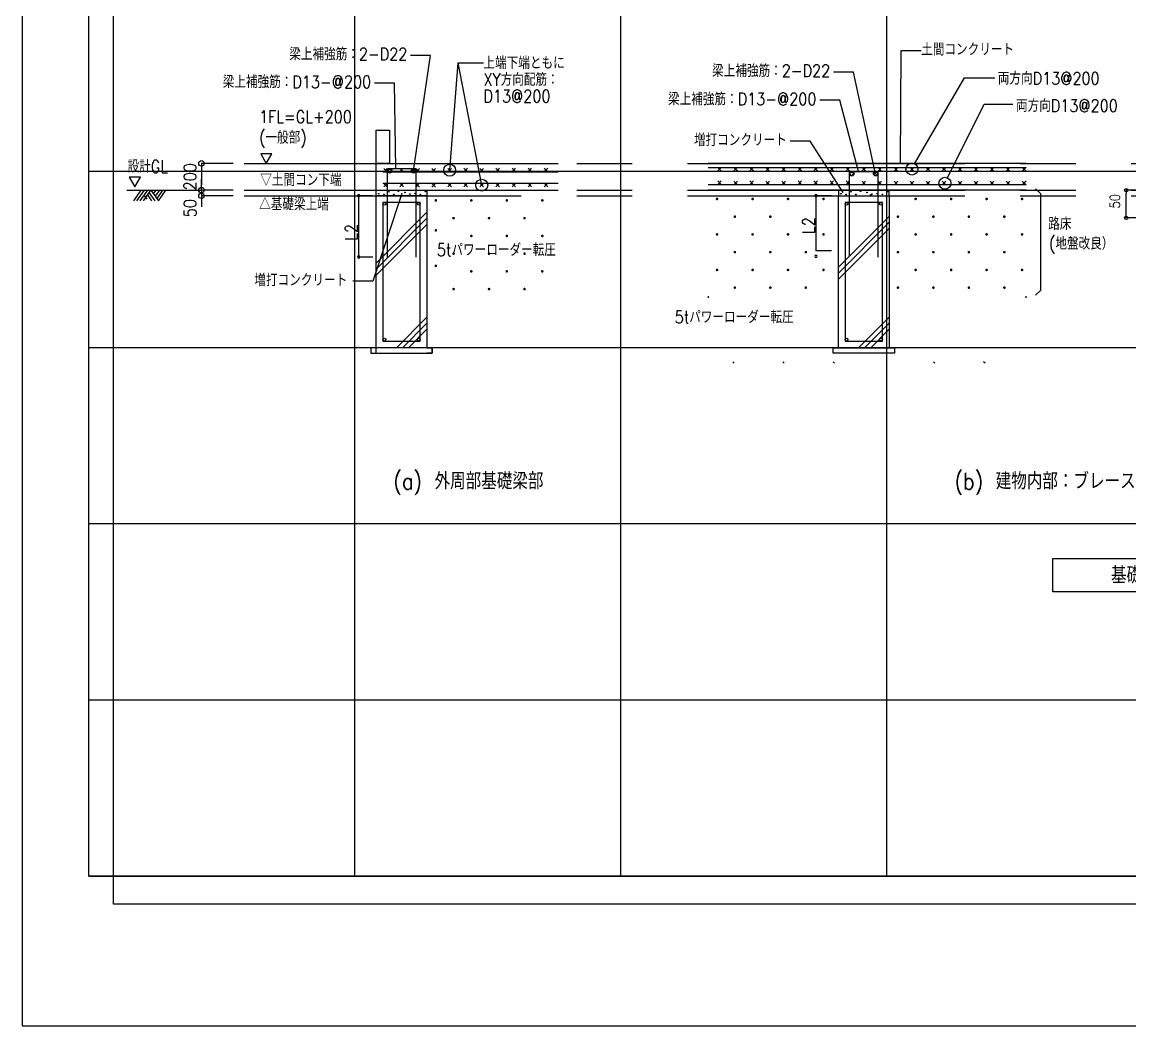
# Model space of a CAD drawing. Extents: x -180000 to 810000, y -1678500 to 210463.
# Drawn here: x 300000 to 383259, y -488500 to -413057 of the extents above; entities that cross this region are included whole.
import ezdxf
from ezdxf import colors
from ezdxf.entities.mleader import LeaderData, LeaderLine
from ezdxf.math import Vec2, Vec3

# ---------------------------------------------------------------- set-up
doc = ezdxf.new("R2010")
doc.units = 0
doc.header["$MEASUREMENT"] = 0
doc.linetypes.add('CENTER', pattern=[2, 1.25, -0.25, 0.25, -0.25])
doc.layers.get('0').update_dxf_attribs({"color": 3, "linetype": 'CONTINUOUS'})
doc.layers.get('Defpoints').update_dxf_attribs({"color": 251, "linetype": 'CONTINUOUS'})
doc.layers.add('2024年4月22日適判事前申請以降修正', color=2, linetype='CONTINUOUS')
doc.layers.add('99_レイアウト枠', color=251, linetype='CONTINUOUS', plot=False)
doc.styles.add('DRACAD', font='txt', dxfattribs={"width": 0.85, "bigfont": 'extfont2'})
doc.styles.get("Standard").update_dxf_attribs({"font": 'Osaka.ttc'})
doc.dimstyles.new('A30', dxfattribs={"dimscale": 30, "dimtxt": 3, "dimasz": 1, "dimexe": 0, "dimexo": 0, "dimtad": 1, "dimdsep": 46, "dimtxsty": 'Standard', "dimblk": 'DOT', "dimcen": 2.5, "dimaunit": 1, "dimadec": 4, "dimazin": 2, "dimtfac": 1, "dimtix": 1, "dimtmove": 2, "dimatfit": 3, "dimldrblk": 'DOT', "dimfxl": 1, "dimarcsym": 0})
doc.dimstyles.new('ISO-25', dxfattribs={"dimtxt": 2.5, "dimasz": 2.5, "dimexe": 1.25, "dimexo": 0.625, "dimtad": 1, "dimdec": 4, "dimdsep": 46, "dimtxsty": 'Standard', "dimcen": 2.5, "dimadec": 0, "dimazin": 0, "dimtfac": 1, "dimtdec": 4, "dimtmove": 0, "dimatfit": 3, "dimfxl": 1, "dimtolj": 1, "dimtzin": 0, "dimarcsym": 0})

# ---------------------------------------------------------------- blocks, each defined once
blk = doc.blocks.new('_ORIGIN')
at = {"color": 0, "linetype": 'ByBlock', "lineweight": -2}
blk.add_line((0, 0), (-1, 0), dxfattribs=at)
blk.add_circle((0, 0), 0.5, dxfattribs=at)
blk = doc.blocks.new('*D8018')
at = {"color": 0, "lineweight": -2}
for p, q in [((312459.5, -353172.3), (312459.5, -353122.3)), ((312744.7, -353222.3), (312458.3, -353222.3)), ((312744.7, -353272.3), (312458.3, -353272.3)), ((312459.5, -353222.3), (312459.5, -353272.3)), ((312459.5, -353322.3), (312459.5, -353372.3))]:
    blk.add_line(p, q, dxfattribs=at)
at = {"layer": 'Defpoints', "color": 0}
for p in [(312459.5, -353272.3), (312844.7, -353222.3), (312844.7, -353272.3)]:
    blk.add_point(p, dxfattribs=at)
at = {"color": 0, "linetype": 'ByBlock', "lineweight": -2, "xscale": 50, "yscale": 50, "zscale": 50}
for p, rotation in [((312459.5, -353222.3), 270), ((312459.5, -353272.3), 90)]:
    blk.add_blockref('_ORIGIN', p, dxfattribs=dict(at, rotation=rotation))
at = {"color": 0, "insert": (312357.3, -353384), "char_height": 112, "attachment_point": 5, "rotation": 90, "style": 'DRACAD'}
blk.add_mtext('\\A1;50', dxfattribs=at)
blk = doc.blocks.new('*D8019')
at = {"color": 0, "lineweight": -2}
for p, q in [((312744.7, -352980.3), (312458.3, -352980.3)), ((312459.5, -353030.3), (312459.5, -353172.3)), ((312744.7, -353222.3), (312458.3, -353222.3))]:
    blk.add_line(p, q, dxfattribs=at)
at = {"layer": 'Defpoints', "color": 0}
for p in [(312844.7, -352980.3), (312459.5, -353222.3), (312844.7, -353222.3)]:
    blk.add_point(p, dxfattribs=at)
at = {"color": 0, "linetype": 'ByBlock', "lineweight": -2, "xscale": 50, "yscale": 50, "zscale": 50}
for p, rotation in [((312459.5, -352980.3), 90), ((312459.5, -353222.3), 270)]:
    blk.add_blockref('_ORIGIN', p, dxfattribs=dict(at, rotation=rotation))
at = {"color": 0, "insert": (312357.3, -353101.3), "char_height": 112, "attachment_point": 5, "rotation": 90, "style": 'DRACAD'}
blk.add_mtext('\\A1;\\A1;200', dxfattribs=at)
blk = doc.blocks.new('*D8069')
at = {"color": 0, "lineweight": -2}
for p, q in [((321130.1, -353222.3), (320801.2, -353222.3)), ((320801.2, -353442.3), (320801.2, -353252.3)), ((321130.1, -353472.3), (320801.2, -353472.3))]:
    blk.add_line(p, q, dxfattribs=at)
at = {"layer": 'Defpoints', "color": 0}
for p in [(320801.2, -353222.3), (321220.1, -353222.3), (321220.1, -353472.3)]:
    blk.add_point(p, dxfattribs=at)
at = {"color": 0, "lineweight": -2, "xscale": 30, "yscale": 30, "zscale": 30}
for p, rotation in [((320801.2, -353222.3), 90), ((320801.2, -353472.3), 270)]:
    blk.add_blockref('_ORIGIN', p, dxfattribs=dict(at, rotation=rotation))
at = {"color": 0, "insert": (320698.5, -353321.5), "char_height": 90, "attachment_point": 5, "rotation": 90, "style": 'DRACAD'}
blk.add_mtext('50', dxfattribs=at)
blk = doc.blocks.new('_DOT')
at = {"color": 0, "linetype": 'ByBlock'}
blk.add_line((-0.5, 0), (-1, 0), dxfattribs=at)
at = {"color": 0, "linetype": 'ByBlock', "const_width": 0.5}
blk.add_lwpolyline([(-0.25, 0, 1), (0.25, 0, 1)], format="xyb", close=True, dxfattribs=at)
blk = doc.blocks.new('土間スラブ仕様')
for points in [[(314576.75367, -353325.84114), (314582.13312, -353322.73532), (314585.23895, -353317.35586), (314585.23895, -353311.14421), (314582.13312, -353305.76475), (314576.75367, -353302.65892), (314570.54201, -353302.65892), (314565.16256, -353305.76475), (314562.05673, -353311.14421), (314562.05673, -353317.35586), (314565.16256, -353322.73532), (314570.54201, -353325.84114)], [(314896.75367, -353325.84114), (314902.13312, -353322.73532), (314905.23895, -353317.35586), (314905.23895, -353311.14421), (314902.13312, -353305.76475), (314896.75367, -353302.65892), (314890.54201, -353302.65892), (314885.16256, -353305.76475), (314882.05673, -353311.14421), (314882.05673, -353317.35586), (314885.16256, -353322.73532), (314890.54201, -353325.84114)], [(315216.75367, -353325.84114), (315222.13312, -353322.73532), (315225.23895, -353317.35586), (315225.23895, -353311.14421), (315222.13312, -353305.76475), (315216.75367, -353302.65892), (315210.54201, -353302.65892), (315205.16256, -353305.76475), (315202.05673, -353311.14421), (315202.05673, -353317.35586), (315205.16256, -353322.73532), (315210.54201, -353325.84114)], [(315531.50801, -353325.84114), (315536.75367, -353325.84114), (315542.13312, -353322.73532), (315545.23895, -353317.35586), (315545.23895, -353311.14421), (315542.13312, -353305.76475), (315536.75367, -353302.65892), (315530.54201, -353302.65892), (315525.16256, -353305.76475), (315522.05673, -353311.14421), (315522.05673, -353317.35586), (315525.16256, -353322.73532), (315530.54201, -353325.84114)], [(317113.66349, -353312.64058), (317119.04295, -353309.53475), (317122.14877, -353304.1553), (317122.14877, -353297.94364), (317119.04295, -353292.56419), (317113.66349, -353289.45836), (317107.45184, -353289.45836), (317102.07238, -353292.56419), (317098.96655, -353297.94364), (317098.96655, -353304.1553), (317102.07238, -353309.53475), (317107.45184, -353312.64058)], [(317433.66349, -353312.64058), (317439.04295, -353309.53475), (317442.14877, -353304.1553), (317442.14877, -353297.94364), (317439.04295, -353292.56419), (317433.66349, -353289.45836), (317427.45184, -353289.45836), (317422.07238, -353292.56419), (317418.96655, -353297.94364), (317418.96655, -353304.1553), (317422.07238, -353309.53475), (317427.45184, -353312.64058)], [(317753.66349, -353312.64058), (317759.04295, -353309.53475), (317762.14877, -353304.1553), (317762.14877, -353297.94364), (317759.04295, -353292.56419), (317753.66349, -353289.45836), (317747.45184, -353289.45836), (317742.07238, -353292.56419), (317738.96655, -353297.94364), (317738.96655, -353304.1553), (317742.07238, -353309.53475), (317747.45184, -353312.64058)], [(318073.66349, -353312.64058), (318079.04295, -353309.53475), (318082.14877, -353304.1553), (318082.14877, -353297.94364), (318079.04295, -353292.56419), (318073.66349, -353289.45836), (318067.45184, -353289.45836), (318062.07238, -353292.56419), (318058.96655, -353297.94364), (318058.96655, -353304.1553), (318062.07238, -353309.53475), (318067.45184, -353312.64058)], [(318904.56591, -353312.64058), (318909.94536, -353309.53475), (318913.05119, -353304.1553), (318913.05119, -353297.94364), (318909.94536, -353292.56419), (318904.56591, -353289.45836), (318898.35425, -353289.45836), (318892.9748, -353292.56419), (318889.86897, -353297.94364), (318889.86897, -353304.1553), (318892.9748, -353309.53475), (318898.35425, -353312.64058)], [(319224.56591, -353312.64058), (319229.94536, -353309.53475), (319233.05119, -353304.1553), (319233.05119, -353297.94364), (319229.94536, -353292.56419), (319224.56591, -353289.45836), (319218.35425, -353289.45836), (319212.9748, -353292.56419), (319209.86897, -353297.94364), (319209.86897, -353304.1553), (319212.9748, -353309.53475), (319218.35425, -353312.64058)], [(319544.56591, -353312.64058), (319549.94536, -353309.53475), (319553.05119, -353304.1553), (319553.05119, -353297.94364), (319549.94536, -353292.56419), (319544.56591, -353289.45836), (319538.35425, -353289.45836), (319532.9748, -353292.56419), (319529.86897, -353297.94364), (319529.86897, -353304.1553), (319532.9748, -353309.53475), (319538.35425, -353312.64058)], [(319864.56591, -353312.64058), (319869.94536, -353309.53475), (319873.05119, -353304.1553), (319873.05119, -353297.94364), (319869.94536, -353292.56419), (319864.56591, -353289.45836), (319858.35425, -353289.45836), (319852.9748, -353292.56419), (319849.86897, -353297.94364), (319849.86897, -353304.1553), (319852.9748, -353309.53475), (319858.35425, -353312.64058)], [(314736.75367, -353485.84114), (314742.13312, -353482.73532), (314745.23895, -353477.35586), (314745.23895, -353471.14421), (314742.13312, -353465.76475), (314736.75367, -353462.65892), (314730.54201, -353462.65892), (314725.16256, -353465.76475), (314722.05673, -353471.14421), (314722.05673, -353477.35586), (314725.16256, -353482.73532), (314730.54201, -353485.84114)], [(315056.75367, -353485.84114), (315062.13312, -353482.73532), (315065.23895, -353477.35586), (315065.23895, -353471.14421), (315062.13312, -353465.76475), (315056.75367, -353462.65892), (315050.54201, -353462.65892), (315045.16256, -353465.76475), (315042.05673, -353471.14421), (315042.05673, -353477.35586), (315045.16256, -353482.73532), (315050.54201, -353485.84114)], [(315376.75367, -353485.84114), (315382.13312, -353482.73532), (315385.23895, -353477.35586), (315385.23895, -353471.14421), (315382.13312, -353465.76475), (315376.75367, -353462.65892), (315370.54201, -353462.65892), (315365.16256, -353465.76475), (315362.05673, -353471.14421), (315362.05673, -353477.35586), (315365.16256, -353482.73532), (315370.54201, -353485.84114)], [(317273.66349, -353472.64058), (317279.04295, -353469.53475), (317282.14877, -353464.1553), (317282.14877, -353457.94364), (317279.04295, -353452.56419), (317273.66349, -353449.45836), (317267.45184, -353449.45836), (317262.07238, -353452.56419), (317258.96655, -353457.94364), (317258.96655, -353464.1553), (317262.07238, -353469.53475), (317267.45184, -353472.64058)], [(317593.66349, -353472.64058), (317599.04295, -353469.53475), (317602.14877, -353464.1553), (317602.14877, -353457.94364), (317599.04295, -353452.56419), (317593.66349, -353449.45836), (317587.45184, -353449.45836), (317582.07238, -353452.56419), (317578.96655, -353457.94364), (317579.44932, -353465.3208), (317582.07238, -353469.53475), (317587.45184, -353472.64058)], [(318744.56591, -353472.64058), (318749.94536, -353469.53475), (318753.05119, -353464.1553), (318753.05119, -353457.94364), (318749.94536, -353452.56419), (318744.56591, -353449.45836), (318738.35425, -353449.45836), (318732.9748, -353452.56419), (318729.86897, -353457.94364), (318729.86897, -353464.1553), (318732.9748, -353469.53475), (318738.35425, -353472.64058)], [(319064.56591, -353472.64058), (319069.94536, -353469.53475), (319073.05119, -353464.1553), (319073.05119, -353457.94364), (319069.94536, -353452.56419), (319064.56591, -353449.45836), (319058.35425, -353449.45836), (319052.9748, -353452.56419), (319049.86897, -353457.94364), (319049.86897, -353464.1553), (319052.9748, -353469.53475), (319058.35425, -353472.64058)], [(319384.56591, -353472.64058), (319389.94536, -353469.53475), (319393.05119, -353464.1553), (319393.05119, -353457.94364), (319389.94536, -353452.56419), (319384.56591, -353449.45836), (319378.35425, -353449.45836), (319372.9748, -353452.56419), (319369.86897, -353457.94364), (319369.86897, -353464.1553), (319372.9748, -353469.53475), (319378.35425, -353472.64058)], [(319704.56591, -353472.64058), (319709.94536, -353469.53475), (319713.05119, -353464.1553), (319713.05119, -353457.94364), (319709.94536, -353452.56419), (319704.56591, -353449.45836), (319698.35425, -353449.45836), (319692.9748, -353452.56419), (319689.86897, -353457.94364), (319689.86897, -353464.1553), (319692.9748, -353469.53475), (319698.35425, -353472.64058)], [(314576.75367, -353595.84114), (314582.13312, -353592.73532), (314585.23895, -353587.35586), (314585.23895, -353581.14421), (314582.13312, -353575.76475), (314576.75367, -353572.65892), (314570.54201, -353572.65892), (314565.16256, -353575.76475), (314562.05673, -353581.14421), (314562.05673, -353587.35586), (314565.16256, -353592.73532), (314570.54201, -353595.84114)], [(314896.75367, -353645.84114), (314902.13312, -353642.73532), (314905.23895, -353637.35586), (314905.23895, -353631.14421), (314902.13312, -353625.76475), (314896.75367, -353622.65892), (314890.54201, -353622.65892), (314885.16256, -353625.76475), (314882.05673, -353631.14421), (314882.05673, -353637.35586), (314885.16256, -353642.73532), (314890.54201, -353645.84114)], [(315216.75367, -353645.84114), (315222.13312, -353642.73532), (315225.23895, -353637.35586), (315225.23895, -353631.14421), (315222.13312, -353625.76475), (315216.75367, -353622.65892), (315210.54201, -353622.65892), (315205.16256, -353625.76475), (315202.05673, -353631.14421), (315202.05673, -353637.35586), (315205.16256, -353642.73532), (315210.54201, -353645.84114)], [(315531.50801, -353645.84114), (315536.75367, -353645.84114), (315542.13312, -353642.73532), (315545.23895, -353637.35586), (315545.23895, -353631.14421), (315542.13312, -353625.76475), (315536.75367, -353622.65892), (315530.54201, -353622.65892), (315525.16256, -353625.76475), (315522.05673, -353631.14421), (315522.05673, -353637.35586), (315525.16256, -353642.73532), (315530.54201, -353645.84114)], [(317113.66349, -353632.64058), (317119.04295, -353629.53475), (317122.14877, -353624.1553), (317122.14877, -353617.94364), (317119.04295, -353612.56419), (317113.66349, -353609.45836), (317107.45184, -353609.45836), (317102.07238, -353612.56419), (317098.96655, -353617.94364), (317098.96655, -353624.1553), (317102.07238, -353629.53475), (317107.45184, -353632.64058)], [(317433.66349, -353632.64058), (317439.04295, -353629.53475), (317442.14877, -353624.1553), (317442.14877, -353617.94364), (317439.04295, -353612.56419), (317433.66349, -353609.45836), (317427.45184, -353609.45836), (317422.07238, -353612.56419), (317418.96655, -353617.94364), (317418.96655, -353624.1553), (317422.07238, -353629.53475), (317427.45184, -353632.64058)], [(317753.66349, -353632.64058), (317759.04295, -353629.53475), (317762.14877, -353624.1553), (317762.14877, -353617.94364), (317759.04295, -353612.56419), (317753.66349, -353609.45836), (317747.45184, -353609.45836), (317742.07238, -353612.56419), (317738.96655, -353617.94364), (317738.96655, -353624.1553), (317742.07238, -353629.53475), (317747.45184, -353632.64058)], [(318073.66349, -353632.64058), (318079.04295, -353629.53475), (318082.14877, -353624.1553), (318082.14877, -353617.94364), (318079.04295, -353612.56419), (318073.66349, -353609.45836), (318067.45184, -353609.45836), (318062.07238, -353612.56419), (318058.96655, -353617.94364), (318058.96655, -353624.1553), (318062.07238, -353629.53475), (318067.45184, -353632.64058)], [(318904.56591, -353632.64058), (318909.94536, -353629.53475), (318913.05119, -353624.1553), (318913.05119, -353617.94364), (318909.94536, -353612.56419), (318904.56591, -353609.45836), (318898.35425, -353609.45836), (318892.9748, -353612.56419), (318889.86897, -353617.94364), (318889.86897, -353624.1553), (318892.9748, -353629.53475), (318898.35425, -353632.64058)], [(319224.56591, -353632.64058), (319229.94536, -353629.53475), (319233.05119, -353624.1553), (319233.05119, -353617.94364), (319229.94536, -353612.56419), (319224.56591, -353609.45836), (319218.35425, -353609.45836), (319212.9748, -353612.56419), (319209.86897, -353617.94364), (319209.86897, -353624.1553), (319212.9748, -353629.53475), (319218.35425, -353632.64058)], [(319544.56591, -353632.64058), (319549.94536, -353629.53475), (319553.05119, -353624.1553), (319553.05119, -353617.94364), (319549.94536, -353612.56419), (319544.56591, -353609.45836), (319538.35425, -353609.45836), (319532.9748, -353612.56419), (319529.86897, -353617.94364), (319529.86897, -353624.1553), (319532.9748, -353629.53475), (319538.35425, -353632.64058)], [(319864.56591, -353632.64058), (319869.94536, -353629.53475), (319873.05119, -353624.1553), (319873.05119, -353617.94364), (319869.94536, -353612.56419), (319864.56591, -353609.45836), (319858.35425, -353609.45836), (319852.9748, -353612.56419), (319849.86897, -353617.94364), (319849.86897, -353624.1553), (319852.9748, -353629.53475), (319858.35425, -353632.64058)], [(314736.75367, -353805.84114), (314742.13312, -353802.73532), (314745.23895, -353797.35586), (314745.23895, -353791.14421), (314742.13312, -353785.76475), (314736.75367, -353782.65892), (314730.54201, -353782.65892), (314725.16256, -353785.76475), (314722.05673, -353791.14421), (314722.05673, -353797.35586), (314725.16256, -353802.73532), (314730.54201, -353805.84114)], [(315056.75367, -353805.84114), (315062.13312, -353802.73532), (315065.23895, -353797.35586), (315065.23895, -353791.14421), (315062.13312, -353785.76475), (315056.75367, -353782.65892), (315050.54201, -353782.65892), (315045.16256, -353785.76475), (315042.05673, -353791.14421), (315042.05673, -353797.35586), (315045.16256, -353802.73532), (315050.54201, -353805.84114)], [(315376.75367, -353805.84114), (315382.13312, -353802.73532), (315385.23895, -353797.35586), (315385.23895, -353791.14421), (315382.13312, -353785.76475), (315376.75367, -353782.65892), (315370.54201, -353782.65892), (315365.16256, -353785.76475), (315362.05673, -353791.14421), (315362.05673, -353797.35586), (315365.16256, -353802.73532), (315370.54201, -353805.84114)], [(317273.66349, -353792.64058), (317279.04295, -353789.53475), (317282.14877, -353784.1553), (317282.14877, -353777.94364), (317279.04295, -353772.56419), (317273.66349, -353769.45836), (317267.45184, -353769.45836), (317262.07238, -353772.56419), (317258.96655, -353777.94364), (317258.96655, -353784.1553), (317262.07238, -353789.53475), (317267.45184, -353792.64058)], [(317593.66349, -353792.64058), (317599.04295, -353789.53475), (317602.14877, -353784.1553), (317602.14877, -353777.94364), (317599.04295, -353772.56419), (317593.66349, -353769.45836), (317587.45184, -353769.45836), (317582.07238, -353772.56419), (317578.96655, -353777.94364), (317579.44932, -353785.3208), (317582.07238, -353789.53475), (317587.45184, -353792.64058)], [(317913.66349, -353792.64058), (317919.04295, -353789.53475), (317922.14877, -353784.1553), (317922.14877, -353777.94364), (317919.04295, -353772.56419), (317913.66349, -353769.45836), (317907.45184, -353769.45836), (317902.07238, -353772.56419), (317898.96655, -353777.94364), (317898.96655, -353784.1553), (317902.07238, -353789.53475), (317907.45184, -353792.64058)], [(318744.56591, -353792.64058), (318749.94536, -353789.53475), (318753.05119, -353784.1553), (318753.05119, -353777.94364), (318749.94536, -353772.56419), (318744.56591, -353769.45836), (318738.35425, -353769.45836), (318732.9748, -353772.56419), (318729.86897, -353777.94364), (318729.86897, -353784.1553), (318732.9748, -353789.53475), (318738.35425, -353792.64058)], [(319064.56591, -353792.64058), (319069.94536, -353789.53475), (319073.05119, -353784.1553), (319073.05119, -353777.94364), (319069.94536, -353772.56419), (319064.56591, -353769.45836), (319058.35425, -353769.45836), (319052.9748, -353772.56419), (319049.86897, -353777.94364), (319049.86897, -353784.1553), (319052.9748, -353789.53475), (319058.35425, -353792.64058)], [(319384.56591, -353792.64058), (319389.94536, -353789.53475), (319393.05119, -353784.1553), (319393.05119, -353777.94364), (319389.94536, -353772.56419), (319384.56591, -353769.45836), (319378.35425, -353769.45836), (319372.9748, -353772.56419), (319369.86897, -353777.94364), (319369.86897, -353784.1553), (319372.9748, -353789.53475), (319378.35425, -353792.64058)], [(319704.56591, -353792.64058), (319709.94536, -353789.53475), (319713.05119, -353784.1553), (319713.05119, -353777.94364), (319709.94536, -353772.56419), (319704.56591, -353769.45836), (319698.35425, -353769.45836), (319692.9748, -353772.56419), (319689.86897, -353777.94364), (319689.86897, -353784.1553), (319692.9748, -353789.53475), (319698.35425, -353792.64058)], [(314576.75367, -353915.84114), (314582.13312, -353912.73532), (314585.23895, -353907.35586), (314585.23895, -353901.14421), (314582.13312, -353895.76475), (314576.75367, -353892.65892), (314570.54201, -353892.65892), (314565.16256, -353895.76475), (314562.05673, -353901.14421), (314562.05673, -353907.35586), (314565.16256, -353912.73532), (314570.54201, -353915.84114)], [(314896.75367, -353965.84114), (314902.13312, -353962.73532), (314905.23895, -353957.35586), (314905.23895, -353951.14421), (314902.13312, -353945.76475), (314896.75367, -353942.65892), (314890.54201, -353942.65892), (314885.16256, -353945.76475), (314882.05673, -353951.14421), (314882.05673, -353957.35586), (314885.16256, -353962.73532), (314890.54201, -353965.84114)], [(315216.75367, -353965.84114), (315222.13312, -353962.73532), (315225.23895, -353957.35586), (315225.23895, -353951.14421), (315222.13312, -353945.76475), (315216.75367, -353942.65892), (315210.54201, -353942.65892), (315205.16256, -353945.76475), (315202.05673, -353951.14421), (315202.05673, -353957.35586), (315205.16256, -353962.73532), (315210.54201, -353965.84114)], [(315531.50801, -353965.84114), (315536.75367, -353965.84114), (315542.13312, -353962.73532), (315545.23895, -353957.35586), (315545.23895, -353951.14421), (315542.13312, -353945.76475), (315536.75367, -353942.65892), (315530.54201, -353942.65892), (315525.16256, -353945.76475), (315522.05673, -353951.14421), (315522.05673, -353957.35586), (315525.16256, -353962.73532), (315530.54201, -353965.84114)], [(317113.66349, -353952.64058), (317119.04295, -353949.53475), (317122.14877, -353944.1553), (317122.14877, -353937.94364), (317119.04295, -353932.56419), (317113.66349, -353929.45836), (317107.45184, -353929.45836), (317102.07238, -353932.56419), (317098.96655, -353937.94364), (317098.96655, -353944.1553), (317102.07238, -353949.53475), (317107.45184, -353952.64058)], [(317433.66349, -353952.64058), (317439.04295, -353949.53475), (317442.14877, -353944.1553), (317442.14877, -353937.94364), (317439.04295, -353932.56419), (317433.66349, -353929.45836), (317427.45184, -353929.45836), (317422.07238, -353932.56419), (317418.96655, -353937.94364), (317418.96655, -353944.1553), (317422.07238, -353949.53475), (317427.45184, -353952.64058)], [(317753.66349, -353952.64058), (317759.04295, -353949.53475), (317762.14877, -353944.1553), (317762.14877, -353937.94364), (317759.04295, -353932.56419), (317753.66349, -353929.45836), (317747.45184, -353929.45836), (317742.07238, -353932.56419), (317738.96655, -353937.94364), (317738.96655, -353944.1553), (317742.07238, -353949.53475), (317747.45184, -353952.64058)], [(318073.66349, -353952.64058), (318079.04295, -353949.53475), (318082.14877, -353944.1553), (318082.14877, -353937.94364), (318079.04295, -353932.56419), (318073.66349, -353929.45836), (318067.45184, -353929.45836), (318062.07238, -353932.56419), (318058.96655, -353937.94364), (318058.96655, -353944.1553), (318062.07238, -353949.53475), (318067.45184, -353952.64058)], [(318904.56591, -353952.64058), (318909.94536, -353949.53475), (318913.05119, -353944.1553), (318913.05119, -353937.94364), (318909.94536, -353932.56419), (318904.56591, -353929.45836), (318898.35425, -353929.45836), (318892.9748, -353932.56419), (318889.86897, -353937.94364), (318889.86897, -353944.1553), (318892.9748, -353949.53475), (318898.35425, -353952.64058)], [(319224.56591, -353952.64058), (319229.94536, -353949.53475), (319233.05119, -353944.1553), (319233.05119, -353937.94364), (319229.94536, -353932.56419), (319224.56591, -353929.45836), (319218.35425, -353929.45836), (319212.9748, -353932.56419), (319209.86897, -353937.94364), (319209.86897, -353944.1553), (319212.9748, -353949.53475), (319218.35425, -353952.64058)], [(319544.56591, -353952.64058), (319549.94536, -353949.53475), (319553.05119, -353944.1553), (319553.05119, -353937.94364), (319549.94536, -353932.56419), (319544.56591, -353929.45836), (319538.35425, -353929.45836), (319532.9748, -353932.56419), (319529.86897, -353937.94364), (319529.86897, -353944.1553), (319532.9748, -353949.53475), (319538.35425, -353952.64058)], [(319864.56591, -353952.64058), (319869.94536, -353949.53475), (319873.05119, -353944.1553), (319873.05119, -353937.94364), (319869.94536, -353932.56419), (319864.56591, -353929.45836), (319858.35425, -353929.45836), (319852.9748, -353932.56419), (319849.86897, -353937.94364), (319849.86897, -353944.1553), (319852.9748, -353949.53475), (319858.35425, -353952.64058)], [(314736.75367, -354125.84114), (314742.13312, -354122.73532), (314745.23895, -354117.35586), (314745.23895, -354111.14421), (314742.13312, -354105.76475), (314736.75367, -354102.65892), (314730.54201, -354102.65892), (314725.16256, -354105.76475), (314722.05673, -354111.14421), (314722.05673, -354117.35586), (314725.16256, -354122.73532), (314730.54201, -354125.84114)], [(315056.75367, -354125.84114), (315062.13312, -354122.73532), (315065.23895, -354117.35586), (315065.23895, -354111.14421), (315062.13312, -354105.76475), (315056.75367, -354102.65892), (315050.54201, -354102.65892), (315045.16256, -354105.76475), (315042.05673, -354111.14421), (315042.05673, -354117.35586), (315045.16256, -354122.73532), (315050.54201, -354125.84114)], [(315376.75367, -354125.84114), (315382.13312, -354122.73532), (315385.23895, -354117.35586), (315385.23895, -354111.14421), (315382.13312, -354105.76475), (315376.75367, -354102.65892), (315370.54201, -354102.65892), (315365.16256, -354105.76475), (315362.05673, -354111.14421), (315362.05673, -354117.35586), (315365.16256, -354122.73532), (315370.54201, -354125.84114)], [(317273.66349, -354112.64058), (317279.04295, -354109.53475), (317282.14877, -354104.1553), (317282.14877, -354097.94364), (317279.04295, -354092.56419), (317273.66349, -354089.45836), (317267.45184, -354089.45836), (317262.07238, -354092.56419), (317258.96655, -354097.94364), (317258.96655, -354104.1553), (317262.07238, -354109.53475), (317267.45184, -354112.64058)], [(317593.66349, -354112.64058), (317599.04295, -354109.53475), (317602.14877, -354104.1553), (317602.14877, -354097.94364), (317599.04295, -354092.56419), (317593.66349, -354089.45836), (317587.45184, -354089.45836), (317582.07238, -354092.56419), (317578.96655, -354097.94364), (317579.44932, -354105.3208), (317582.07238, -354109.53475), (317587.45184, -354112.64058)], [(317913.66349, -354112.64058), (317919.04295, -354109.53475), (317922.14877, -354104.1553), (317922.14877, -354097.94364), (317919.04295, -354092.56419), (317913.66349, -354089.45836), (317907.45184, -354089.45836), (317902.07238, -354092.56419), (317898.96655, -354097.94364), (317898.96655, -354104.1553), (317902.07238, -354109.53475), (317907.45184, -354112.64058)], [(318744.56591, -354112.64058), (318749.94536, -354109.53475), (318753.05119, -354104.1553), (318753.05119, -354097.94364), (318749.94536, -354092.56419), (318744.56591, -354089.45836), (318738.35425, -354089.45836), (318732.9748, -354092.56419), (318729.86897, -354097.94364), (318729.86897, -354104.1553), (318732.9748, -354109.53475), (318738.35425, -354112.64058)], [(319064.56591, -354112.64058), (319069.94536, -354109.53475), (319073.05119, -354104.1553), (319073.05119, -354097.94364), (319069.94536, -354092.56419), (319064.56591, -354089.45836), (319058.35425, -354089.45836), (319052.9748, -354092.56419), (319049.86897, -354097.94364), (319049.86897, -354104.1553), (319052.9748, -354109.53475), (319058.35425, -354112.64058)], [(319384.56591, -354112.64058), (319389.94536, -354109.53475), (319393.05119, -354104.1553), (319393.05119, -354097.94364), (319389.94536, -354092.56419), (319384.56591, -354089.45836), (319378.35425, -354089.45836), (319372.9748, -354092.56419), (319369.86897, -354097.94364), (319369.86897, -354104.1553), (319372.9748, -354109.53475), (319378.35425, -354112.64058)], [(319704.56591, -354112.64058), (319709.94536, -354109.53475), (319713.05119, -354104.1553), (319713.05119, -354097.94364), (319709.94536, -354092.56419), (319704.56591, -354089.45836), (319698.35425, -354089.45836), (319692.9748, -354092.56419), (319689.86897, -354097.94364), (319689.86897, -354104.1553), (319692.9748, -354109.53475), (319698.35425, -354112.64058)]]:
    blk.add_hatch(color=256).paths.add_polyline_path(points, flags=0)
h = blk.add_hatch()
h.set_pattern_fill('FP_1', color=256, scale=40, style=0, pattern_type=2)
h.set_pattern_definition([(135, (296677.37, -372970.67), (-226.274, -226.274), [80, -80])])
h.paths.add_polyline_path([(319897.73377, -354769.28335), (318661.46008, -354769.28335), (318661.46008, -354782.48391), (319897.73377, -354782.48391)])
h.paths.add_polyline_path([(318204.1583, -354769.28335), (317030.55766, -354769.28335), (317030.55766, -354782.48391), (318204.1583, -354782.48391)])
for p, q in [((318892.44108, -352983.95035), (319340.90685, -352207.18485)), ((319340.90685, -352207.18485), (319615.88027, -352207.18485)), ((319189.141, -353111.39662), (319518.89018, -352447.12791)), ((319518.89018, -352447.12791), (319779.37715, -352447.12791)), ((313094.98007, -352893.2752), (312994.48007, -352893.2752)), ((312994.48007, -352893.2752), (313044.73007, -352980.31075)), ((313044.73007, -352980.31075), (313094.98007, -352893.2752)), ((314035.94422, -354693.43407), (314035.94422, -352980.31075)), ((314035.94422, -352980.31075), (315675.87211, -352980.31075)), ((319897.73377, -352980.31075), (317030.55766, -352980.31075)), ((314094.06604, -353057.4962), (315675.87211, -353057.4962)), ((314135.60819, -353025.3362), (314103.44819, -353057.4962)), ((314135.60819, -353057.4962), (314103.44819, -353025.3362)), ((314137.54562, -353825.51631), (314137.54562, -353027.59266)), ((314137.54562, -353027.59266), (314392.04644, -353027.59266)), ((314277.04236, -353027.59266), (314247.13882, -353057.4962)), ((314282.27367, -353057.4962), (314252.37013, -353027.59266)), ((314392.04644, -353027.59266), (314392.04644, -353825.51631)), ((314425.03157, -353025.3362), (314392.87157, -353057.4962)), ((314425.03157, -353057.4962), (314392.87157, -353025.3362)), ((314569.25877, -353057.4962), (314538.04963, -353026.28705)), ((314570.20963, -353026.28705), (314539.00049, -353057.4962)), ((314713.71124, -353057.4962), (314682.29495, -353026.07991)), ((314714.45495, -353026.07991), (314683.03867, -353057.4962)), ((314859.63302, -353023.84877), (314825.98559, -353057.4962)), ((314861.12044, -353057.4962), (314827.47302, -353023.84877)), ((315003.87834, -353025.3362), (314971.71834, -353057.4962)), ((315003.87834, -353057.4962), (314971.71834, -353025.3362)), ((315148.31089, -353023.84877), (315114.66347, -353057.4962)), ((315149.79832, -353057.4962), (315116.15089, -353023.84877)), ((315293.30172, -353024.59248), (315260.39801, -353057.4962)), ((315294.04543, -353057.4962), (315261.14172, -353024.59248)), ((315437.73428, -353023.45083), (315403.68891, -353057.4962)), ((315439.61964, -353057.4962), (315405.57428, -353023.45083)), ((315582.72511, -353023.84877), (315549.07768, -353057.4962)), ((315584.21253, -353057.4962), (315550.56511, -353023.84877)), ((317030.55766, -353016.97005), (319897.73377, -353016.97005)), ((317146.03859, -353016.97005), (317116.25735, -353046.75129)), ((317148.41735, -353046.75129), (317118.63611, -353016.97005)), ((317292.61318, -353016.97005), (317261.43541, -353048.14781)), ((317293.59541, -353048.14781), (317262.41765, -353016.97005)), ((317436.65135, -353016.97005), (317405.68073, -353047.94067)), ((317437.84073, -353047.94067), (317406.87011, -353016.97005)), ((317583.0188, -353049.33719), (317550.65165, -353016.97005)), ((317583.22594, -353016.97005), (317550.8588, -353049.33719)), ((317727.26412, -353016.97005), (317695.10412, -353049.13005)), ((317727.26412, -353049.13005), (317695.10412, -353016.97005)), ((317870.85786, -353016.97005), (317840.28218, -353047.54572)), ((317872.44218, -353047.54572), (317841.8665, -353016.97005)), ((318014.89603, -353016.97005), (317984.5275, -353047.33858)), ((318016.6875, -353047.33858), (317986.31897, -353016.97005)), ((318159.23469, -353016.97005), (318128.96005, -353047.24468)), ((318161.12005, -353047.24468), (318130.84542, -353016.97005)), ((318304.176, -353016.97005), (318273.20538, -353047.94067)), ((318305.36538, -353047.94067), (318274.39476, -353016.97005)), ((318305.55878, -353819.08804), (318305.55878, -353053.72457)), ((318305.55878, -353053.72457), (318560.0596, -353053.72457)), ((318450.75058, -353016.97005), (318413.99606, -353053.72457)), ((318454.93082, -353053.72457), (318418.17629, -353016.97005)), ((318560.0596, -353053.72457), (318560.0596, -353825.51631)), ((318594.78876, -353016.97005), (318562.62876, -353049.13005)), ((318594.78876, -353049.13005), (318562.62876, -353016.97005)), ((318739.96682, -353050.52657), (318706.4103, -353016.97005)), ((318741.36335, -353016.97005), (318707.80682, -353050.52657)), ((318884.21214, -353050.31943), (318850.86276, -353016.97005)), ((318885.40152, -353016.97005), (318852.05214, -353050.31943)), ((319028.99526, -353016.97005), (318997.23021, -353048.7351)), ((319029.39021, -353048.7351), (318997.62515, -353016.97005)), ((319173.03344, -353016.97005), (319141.47553, -353048.52796)), ((319173.63553, -353048.52796), (319142.07762, -353016.97005)), ((319318.06808, -353016.97005), (319285.90808, -353049.13005)), ((319318.06808, -353049.13005), (319285.90808, -353016.97005)), ((319462.3134, -353016.97005), (319430.1534, -353049.13005)), ((319462.3134, -353049.13005), (319430.1534, -353016.97005)), ((319606.65206, -353016.97005), (319574.58596, -353049.03615)), ((319606.74596, -353049.03615), (319574.67986, -353016.97005)), ((319750.99128, -353049.73213), (319718.22919, -353016.97005)), ((319751.59337, -353016.97005), (319718.83128, -353049.73213)), ((319897.73377, -353014.66011), (319863.26383, -353049.13005)), ((319897.73377, -353051.43998), (319863.26383, -353016.97005)), ((311908.34643, -353104.5947), (311807.84643, -353104.5947)), ((311807.84643, -353104.5947), (311858.09643, -353191.63025)), ((311858.09643, -353191.63025), (311908.34643, -353104.5947)), ((314094.06604, -353159.1209), (315675.87211, -353159.1209)), ((314137.54562, -353194.11846), (314102.54805, -353159.1209)), ((314136.50832, -353159.1209), (314103.44819, -353192.18103)), ((314280.78625, -353159.1209), (314248.62625, -353191.2809)), ((314280.78625, -353191.2809), (314248.62625, -353159.1209)), ((314425.03157, -353193.37041), (314390.78206, -353159.1209)), ((314427.12108, -353159.1209), (314392.04644, -353194.19554)), ((314570.20963, -353193.71918), (314535.61135, -353159.1209)), ((314572.64791, -353159.1209), (314538.04963, -353193.71918)), ((314714.45495, -353192.18103), (314681.39482, -353159.1209)), ((314715.35508, -353159.1209), (314682.29495, -353192.18103)), ((314859.63302, -353159.1209), (314827.47302, -353191.2809)), ((314859.63302, -353191.2809), (314827.47302, -353159.1209)), ((315003.87834, -353192.76832), (314970.23091, -353159.1209)), ((315005.36576, -353159.1209), (314971.71834, -353192.76832)), ((315148.31089, -353159.1209), (315116.15089, -353191.2809)), ((315148.31089, -353191.2809), (315116.15089, -353159.1209)), ((315293.30172, -353192.02461), (315260.39801, -353159.1209)), ((315294.04543, -353159.1209), (315261.14172, -353192.02461)), ((315437.33633, -353159.1209), (315405.57428, -353190.88295)), ((315437.73428, -353190.88295), (315405.97222, -353159.1209)), ((315582.72511, -353159.1209), (315550.56511, -353191.2809)), ((315582.72511, -353191.2809), (315550.56511, -353159.1209)), ((319897.73377, -353172.39018), (317030.55766, -353172.39018)), ((317148.41735, -353137.85142), (317113.87859, -353172.39018)), ((317150.79611, -353172.39018), (317116.25735, -353137.85142)), ((317293.59541, -353139.24794), (317260.45318, -353172.39018)), ((317294.57765, -353172.39018), (317261.43541, -353139.24794)), ((317437.84073, -353139.0408), (317404.49135, -353172.39018)), ((317439.03011, -353172.39018), (317405.68073, -353139.0408)), ((317582.81165, -353172.39018), (317550.8588, -353140.43732)), ((317583.0188, -353140.43732), (317551.06594, -353172.39018)), ((317727.26412, -353140.23018), (317695.10412, -353172.39018)), ((317727.26412, -353172.39018), (317695.10412, -353140.23018)), ((317872.44218, -353138.64586), (317838.69786, -353172.39018)), ((317874.0265, -353172.39018), (317840.28218, -353138.64586)), ((318016.6875, -353138.43871), (317982.73603, -353172.39018)), ((318018.47897, -353172.39018), (317984.5275, -353138.43871)), ((318161.12005, -353138.34481), (318127.07469, -353172.39018)), ((318163.00542, -353172.39018), (318128.96005, -353138.34481)), ((318305.55878, -353138.84739), (318272.016, -353172.39018)), ((318306.55476, -353172.39018), (318273.20538, -353139.0408)), ((318450.33629, -353172.39018), (318418.38344, -353140.43732)), ((318450.54344, -353140.43732), (318418.59058, -353172.39018)), ((318594.78876, -353172.39018), (318560.0596, -353137.66102)), ((318594.78876, -353140.23018), (318562.62876, -353172.39018)), ((318738.5703, -353172.39018), (318707.80682, -353141.6267)), ((318739.96682, -353141.6267), (318709.20335, -353172.39018)), ((318883.02276, -353172.39018), (318852.05214, -353141.41956)), ((318884.21214, -353141.41956), (318853.24152, -353172.39018)), ((319029.39021, -353139.83524), (318996.83526, -353172.39018)), ((319029.78515, -353172.39018), (318997.23021, -353139.83524)), ((319173.63553, -353139.62809), (319140.87344, -353172.39018)), ((319174.23762, -353172.39018), (319141.47553, -353139.62809)), ((319318.06808, -353140.23018), (319285.90808, -353172.39018)), ((319318.06808, -353172.39018), (319285.90808, -353140.23018)), ((319462.3134, -353140.23018), (319430.1534, -353172.39018)), ((319462.3134, -353172.39018), (319430.1534, -353140.23018)), ((319606.74596, -353140.13628), (319574.49206, -353172.39018)), ((319606.83986, -353172.39018), (319574.58596, -353140.13628)), ((319750.38919, -353172.39018), (319718.83128, -353140.83227)), ((319750.99128, -353140.83227), (319719.43337, -353172.39018)), ((319897.73377, -353137.92025), (319863.26383, -353172.39018)), ((319897.73377, -353174.70011), (319863.26383, -353140.23018)), ((311787.34395, -353222.25003), (312458.29486, -353222.25003)), ((311848.86395, -353318.69329), (311916.37423, -353222.25003)), ((311878.19877, -353318.69329), (311945.3072, -353222.25003)), ((311907.5336, -353318.69329), (311974.64203, -353222.25003)), ((311936.46657, -353318.69329), (312003.57501, -353222.25003)), ((311943.20481, -353270.16962), (311966.88451, -353304.28444)), ((312012.41564, -353318.69329), (311974.5686, -353263.93588)), ((312041.75046, -353318.69329), (311989.21129, -353242.8925)), ((312003.57501, -353222.25003), (312071.08528, -353318.69329)), ((312027.24372, -353256.06248), (312050.99294, -353222.25003)), ((312079.92592, -353222.25003), (312041.64973, -353276.6425)), ((312109.26074, -353222.25003), (312056.53861, -353297.91233)), ((312071.08528, -353318.69329), (312138.59556, -353222.25003)), ((314006.30689, -353272.25003), (313876.72555, -353272.25003)), ((313876.72555, -353272.25003), (313876.72555, -353825.51631)), ((314035.94422, -353222.25003), (315675.87211, -353222.25003)), ((314035.94422, -353272.25003), (314493.64784, -353272.25003)), ((314493.64784, -353272.25003), (314493.64784, -354643.43407)), ((319897.73377, -353222.25003), (317030.55766, -353222.25003)), ((318204.1583, -353222.25003), (317030.55766, -353222.25003)), ((318143.08389, -353272.25003), (318002.38389, -353272.25003)), ((318002.38389, -353272.25003), (318002.38389, -353769.08804)), ((318204.1583, -354643.43407), (318204.1583, -353272.25003)), ((318204.1583, -353272.25003), (318661.46008, -353272.25003)), ((318204.1583, -354241.83353), (318204.1583, -353272.25003)), ((319897.73377, -353222.25003), (318661.46008, -353222.25003)), ((318661.46008, -353272.25003), (318661.46008, -354643.43407)), ((318661.46008, -353272.25003), (318661.46008, -354241.83353)), ((320029.06079, -353256.42563), (319981.68464, -353209.04947)), ((320029.06079, -354122.41709), (320029.06079, -353256.42563)), ((314433.14692, -353332.55003), (314096.44514, -353332.55003)), ((314096.44514, -353332.55003), (314096.44514, -354583.13407)), ((314433.14692, -354583.13407), (314433.14692, -353332.55003)), ((318601.16008, -353332.55003), (318264.4583, -353332.55003)), ((318264.4583, -353332.55003), (318264.4583, -354583.13407)), ((318601.16008, -354583.13407), (318601.16008, -353332.55003)), ((314035.94422, -353879.76624), (314493.64784, -353421.66078)), ((314035.94422, -353934.81927), (314493.64784, -353475.91011)), ((318204.1583, -353915.79191), (318661.46008, -353458.08828)), ((314035.94422, -353989.0686), (314493.64784, -353530.96313)), ((318204.1583, -353970.84493), (318661.46008, -353511.93577)), ((318204.1583, -354024.69242), (318661.46008, -353566.9888)), ((318143.08389, -353769.08804), (318002.38389, -353769.08804)), ((314006.30689, -353825.51631), (313876.72555, -353825.51631)), ((317030.55766, -354178.63297), (317030.55766, -354191.83353)), ((319897.73377, -354191.83353), (319897.73377, -354178.63297)), ((319981.68464, -354169.79325), (320029.06079, -354122.41709)), ((314493.64784, -354241.83353), (314493.64784, -354643.43407)), ((318204.1583, -354643.43407), (318204.1583, -354241.83353)), ((318661.46008, -354241.83353), (318661.46008, -354643.43407)), ((314218.78456, -354643.43407), (314493.64784, -354367.7671)), ((318386.5968, -354643.43407), (318661.46008, -354367.7671)), ((314273.43574, -354643.43407), (314493.64784, -354422.82012)), ((314328.08692, -354643.43407), (314493.64784, -354477.06945)), ((318441.24797, -354643.43407), (318661.46008, -354422.82012)), ((318495.89915, -354643.43407), (318661.46008, -354477.06945)), ((314541.86947, -354643.43407), (313987.72259, -354643.43407)), ((313987.72259, -354643.43407), (313987.72259, -354691.6557)), ((314096.44514, -354583.13407), (314433.14692, -354583.13407)), ((314493.64784, -354643.43407), (314541.86947, -354643.43407)), ((314541.86947, -354643.43407), (314541.86947, -354691.6557)), ((314541.86947, -354691.6557), (314541.86947, -354643.43407)), ((318155.93667, -354691.6557), (318155.93667, -354643.43407)), ((318155.93667, -354643.43407), (318204.1583, -354643.43407)), ((318155.93667, -354691.6557), (318155.93667, -354643.43407)), ((318155.93667, -354643.43407), (318709.6817, -354643.43407)), ((318264.4583, -354583.13407), (318601.16008, -354583.13407)), ((318661.46008, -354643.43407), (318709.6817, -354643.43407)), ((318709.6817, -354643.43407), (318709.6817, -354691.6557)), ((318709.6817, -354643.43407), (318709.6817, -354691.6557)), ((313987.72259, -354691.6557), (314541.86947, -354691.6557)), ((314541.86947, -354691.6557), (314493.64784, -354691.6557)), ((318709.6817, -354691.6557), (318155.93667, -354691.6557)), ((318709.6817, -354691.6557), (318155.93667, -354691.6557))]:
    blk.add_line(p, q)
at = {"linetype": 'CENTER', "ltscale": 2000}
for p, q in [((312844.73007, -352980.31075), (329111.22279, -352980.31075)), ((312844.73007, -353222.25003), (329111.22279, -353222.25003)), ((312844.73007, -353272.25003), (321020.0699, -353272.25003))]:
    blk.add_line(p, q, dxfattribs=at)
for points in [[(314035.94422, -352680.31075), (314155.94422, -352680.31075), (314155.94422, -352980.31075), (314035.94422, -352980.31075)], [(314035.94422, -353222.25003), (314493.64784, -353222.25003), (314493.64784, -353272.25003), (314035.94422, -353272.25003)], [(318204.1583, -353272.25003), (318661.46008, -353272.25003), (318661.46008, -353222.25003), (318204.1583, -353222.25003)]]:
    blk.add_lwpolyline(points, close=True)
for centre, radius in [((318867.94486, -353031.62525), 53.6), ((319165.30836, -353159.40668), 53.6), ((314058.60538, -353253.65588), 3), ((314105.84911, -353260.41955), 3), ((314151.1645, -353235.53864), 3), ((314194.50591, -353259.9288), 3), ((314235.95779, -353231.96915), 3), ((314294.62109, -353242.85564), 3), ((314339.53081, -353257.02695), 3), ((314386.60527, -353253.38735), 3), ((314433.849, -353260.15102), 3), ((314479.16439, -353235.27011), 3), ((318226.41761, -353253.65588), 3), ((318273.66135, -353260.41955), 3), ((318318.97674, -353235.53864), 3), ((318362.31814, -353259.9288), 3), ((318403.77002, -353231.96915), 3), ((318462.43333, -353242.85564), 3), ((318497.66264, -353263.81724), 3), ((318507.34305, -353257.02695), 3), ((318554.4175, -353253.38735), 3), ((318601.66124, -353260.15102), 3), ((318646.97663, -353235.27011), 3), ((314109.42864, -353345.53353), 12.9835), ((314420.16342, -353345.53353), 12.9835), ((318277.4418, -353345.53353), 12.9835), ((318588.17658, -353345.53353), 12.9835), ((314109.42864, -354570.15057), 12.9835), ((314420.16342, -354570.15057), 12.9835), ((318277.4418, -354570.15057), 12.9835), ((318588.17658, -354570.15057), 12.9835)]:
    blk.add_circle(centre, radius)
for centre, start, end in [((313876.72555, -353272.25003), 90, 270), ((313876.72555, -353272.25003), 270, 90), ((318002.38389, -353272.25003), 90, 270), ((318002.38389, -353272.25003), 270, 90), ((313876.72555, -353825.51631), 90, 270), ((313876.72555, -353825.51631), 270, 90), ((318002.38389, -353819.08804), 90, 270), ((318002.38389, -353819.08804), 270, 90)]:
    blk.add_arc(centre, 10.05, start, end)
at = {"layer": '2024年4月22日適判事前申請以降修正'}
blk.add_line((314988.54205, -353175.94461), (314775.58222, -352074.0045), dxfattribs=at)
for centre, radius in [((314157.54562, -353047.59266), 20), ((314157.54562, -353047.59266), 15), ((314372.04644, -353047.59266), 20), ((314372.04644, -353047.59266), 15), ((314698.74681, -353041.78805), 53.6), ((318325.55878, -353073.72457), 20), ((318325.55878, -353073.72457), 15), ((318540.0596, -353073.72457), 20), ((318540.0596, -353073.72457), 15), ((314987.79834, -353176.68832), 53.6)]:
    blk.add_circle(centre, radius, dxfattribs=at)
at = {"layer": 'Defpoints'}
blk.add_lwpolyline([(311666.66623, -343539.13828), (335169.6968, -343539.13828), (335169.6968, -359661.26015), (311666.66623, -359661.26015)], close=True, dxfattribs=at)
at = {"style": 'DRACAD'}
for s, insert, char_height, width, attachment_point in [('1FL=GL+200\\P(一般部)', (312979.39168, -352503.84217), 112, 1266.4290147, 1), ('設計GL', (311793.38573, -352952.32129), 112, 638.5947964, 1), ('▽土間コン下端', (312990.07374, -353073.7509), 112, 803.8832618, 1), ('△基礎梁上端', (312980.01937, -353292.55026), 112, 803.8832618, 1), ('路床', (320097.05223, -353469.6192), 112, 316.18555, 1), ('(地盤改良）', (320104.52147, -353646.83378), 112, 790.463875, 1), ('5tパワーローダー転圧', (314583.47015, -353704.15904), 112, 1536.18555, 1), ('5tパワーローダー転圧', (316728.27275, -354310.34301), 112, 1536.18555, 1), ('(a) 外周部基礎梁部', (314868.08331, -355871.15932), 150, 1870.7914617, 5), ('(b) 建物内部：ブレースの取り付く基礎梁部', (320700.65571, -355871.15932), 150, 3194.2661381, 5)]:
    blk.add_mtext(s, dxfattribs=dict(at, insert=insert, char_height=char_height, width=width, attachment_point=attachment_point))
at = {"char_height": 112, "width": 294.37965, "attachment_point": 1, "rotation": 90, "style": 'DRACAD'}
for insert in [(317881.05055, -353616.45814), (313755.39221, -353677.79317)]:
    blk.add_mtext('L2', dxfattribs=dict(at, insert=insert))
at = {"insert": (321855.45724, -356694.62555), "char_height": 150, "width": 3282.1427263, "attachment_point": 5, "style": 'DRACAD', "bg_fill": 16, "box_fill_scale": 1.5, "bg_fill_color": 257, "bg_fill_transparency": 0}
blk.add_mtext('基礎梁と土間コンクリ－トとの納まり', dxfattribs=at)
at = {"layer": '2024年4月22日適判事前申請以降修正', "char_height": 112, "attachment_point": 1, "style": 'DRACAD'}
for insert in [(319642.68027, -352157.3451), (319806.17715, -352403.58542)]:
    blk.add_mtext('両方向D13@200', dxfattribs=dict(at, insert=insert))
dim = blk.add_linear_dim(base=(312459.54486, -353222.25003), p1=(312844.73007, -352980.31075), p2=(312844.73007, -353222.25003), angle=90, text='\\A1;200', dimstyle='ISO-25', override={"dimtxt": 112, "dimasz": 50, "dimexo": 100, "dimgap": 30, "dimdec": 0, "dimtxsty": 'DRACAD', "dimblk1": 'ORIGIN', "dimblk2": 'ORIGIN', "dimsah": 1, "dimtmove": 2, "dimtfill": 0, "dimtfillclr": 0})
dim.commit()
dim.dimension.update_dxf_attribs({"geometry": '*D8019', "text_midpoint": (312357.29486, -353101.28039)})
dim = blk.add_linear_dim(base=(312459.54486, -353272.25003), p1=(312844.73007, -353222.25003), p2=(312844.73007, -353272.25003), angle=90, dimstyle='ISO-25', override={"dimtxt": 112, "dimasz": 50, "dimexo": 100, "dimgap": 30, "dimtxsty": 'DRACAD', "dimblk1": 'ORIGIN', "dimblk2": 'ORIGIN', "dimsah": 1, "dimtmove": 2})
dim.commit()
dim.dimension.update_dxf_attribs({"geometry": '*D8018', "text_midpoint": (312357.29486, -353384.04947), "dimtype": 128})
dim = blk.add_linear_dim(base=(320801.19991, -353222.25003), p1=(321220.0699, -353472.25003), p2=(321220.0699, -353222.25003), angle=90, text='50', dimstyle='A30', override={"dimexo": 3, "dimtxsty": 'DRACAD', "dimblk1": 'ORIGIN', "dimblk2": 'ORIGIN', "dimsah": 1, "dimtfill": 0, "dimtfillclr": 0})
dim.commit()
dim.dimension.update_dxf_attribs({"geometry": '*D8069', "text_midpoint": (320698.45315, -353321.50113), "dimtype": 160})
ml = blk.add_multileader_mtext('Standard')
ml.set_content('梁上補強筋：D13-@200', style='DRACAD')
ml.set_leader_properties()
ml.build(insert=Vec2(0, 0))
ml.multileader.update_dxf_attribs({"dogleg_length": 0.36, "arrow_head_size": 0.18})
ctx = ml.context
ctx.base_point, ctx.char_height, ctx.arrow_head_size, ctx.landing_gap_size, ctx.plane_origin = Vec3(316624.28334, -352411.04207), 112, 0.18, 30, Vec3(2020.72334, -1619.34207)
ctx.text_align_type = 2
notes = []
notes.append((ctx, [(0, (1, 1, 0), (318216.48334, -352411.04207), (-1, 0), 180.36, [(0, [(318385.72334, -353054.34207)], 0, [])])]))
ctx.mtext.insert, ctx.mtext.alignment = Vec3(318006.12334, -352343.84207), 3
ml = blk.add_multileader_mtext('Standard')
ml.set_content('増打コンクリート', style='DRACAD')
ml.set_leader_properties()
ml.build(insert=Vec2(0, 0))
ml.multileader.update_dxf_attribs({"dogleg_length": 0.36, "arrow_head_size": 0.18})
ctx = ml.context
ctx.base_point, ctx.char_height, ctx.arrow_head_size, ctx.landing_gap_size, ctx.plane_origin = Vec3(316846.30495, -352780.25127), 112, 0.18, 30, Vec3(1754.05162, -1988.55127)
ctx.text_align_type = 2
notes.append((ctx, [(0, (1, 1, 0), (317949.81162, -352780.25127), (-1, 0), 180.36, [(0, [(318248.05613, -353243.19989)], 0, [])])]))
ctx.mtext.insert, ctx.mtext.alignment = Vec3(317739.45162, -352713.05127), 3
at = {"layer": '2024年4月22日適判事前申請以降修正'}
ml = blk.add_multileader_mtext('Standard', dxfattribs=at)
ml.set_content('土間コンクリート', style='DRACAD')
ml.set_leader_properties()
ml.build(insert=Vec2(0, 0))
ml.multileader.update_dxf_attribs({"dogleg_length": 0.36, "arrow_head_size": 0.18})
ctx = ml.context
ctx.base_point, ctx.char_height, ctx.arrow_head_size, ctx.landing_gap_size, ctx.plane_origin = Vec3(318951.39788, -351963.07497), 112, 0.18, 0.09, Vec3(2063.04907, -1269.42423)
notes.append((ctx, [(0, (1, 1, 0), (318771.03788, -351963.07497), (1, 0), 180.36, [(0, [(318765.41225, -352980.31075)], 0, [])])]))
ctx.mtext.insert = Vec3(318951.48788, -351895.87497)
ml = blk.add_multileader_mtext('Standard', dxfattribs=at)
ml.set_content('梁上補強筋：2-D22', style='DRACAD')
ml.set_leader_properties()
ml.build(insert=Vec2(0, 0))
ml.multileader.update_dxf_attribs({"dogleg_length": 0.36, "arrow_head_size": 0.18})
ctx = ml.context
ctx.base_point, ctx.char_height, ctx.arrow_head_size, ctx.landing_gap_size, ctx.plane_origin = Vec3(313156.68758, -352005.85607), 112, 0.18, 30, Vec3(211.29258, -1381.99237)
ctx.text_align_type = 2
notes.append((ctx, [(0, (1, 1, 0), (314526.75425, -352005.85607), (-1, 0), 180.36, [(0, [(314372.04644, -353047.59266)], 0, [])])]))
ctx.mtext.insert, ctx.mtext.alignment = Vec3(314316.39425, -351938.65607), 3
ml = blk.add_multileader_mtext('Standard', dxfattribs=at)
ml.set_content('上端下端ともに\\PXY方向配筋：\\PD13@200', style='DRACAD')
ml.set_leader_properties()
ml.build(insert=Vec2(0, 0))
ml.multileader.update_dxf_attribs({"dogleg_length": 0.36, "arrow_head_size": 0.18})
ctx = ml.context
ctx.base_point, ctx.char_height, ctx.arrow_head_size, ctx.landing_gap_size, ctx.plane_origin = Vec3(315003.17222, -352074.0045), 112, 0.18, 0.09, Vec3(-2687.11177, -1290.07009)
notes.append((ctx, [(0, (1, 1, 0), (314775.58222, -352074.0045), (1, 0), 227.59, [(0, [(314698.74681, -353041.78805)], 0, [])])]))
ctx.mtext.insert, ctx.mtext.line_spacing_factor, ctx.mtext.line_spacing_style = Vec3(315003.26222, -352018.0045), 0.803571, 2
ml = blk.add_multileader_mtext('Standard', dxfattribs=at)
ml.set_content('梁上補強筋：2-D22', style='DRACAD')
ml.set_leader_properties()
ml.build(insert=Vec2(0, 0))
ml.multileader.update_dxf_attribs({"dogleg_length": 0.36, "arrow_head_size": 0.18})
ctx = ml.context
ctx.base_point, ctx.char_height, ctx.arrow_head_size, ctx.landing_gap_size, ctx.plane_origin = Vec3(316970.80941, -352156.21161), 112, 0.18, 30, Vec3(4379.30574, -1408.12429)
ctx.text_align_type = 2
notes.append((ctx, [(0, (1, 1, 0), (318340.87608, -352156.21161), (-1, 0), 180.36, [(0, [(318540.0596, -353073.72457)], 0, [])])]))
ctx.mtext.insert, ctx.mtext.alignment = Vec3(318130.51608, -352089.01161), 3
ml = blk.add_multileader_mtext('Standard', dxfattribs=at)
ml.set_content('梁上補強筋：D13-@200', style='DRACAD')
ml.set_leader_properties()
ml.build(insert=Vec2(0, 0))
ml.multileader.update_dxf_attribs({"dogleg_length": 0.36, "arrow_head_size": 0.18})
ctx = ml.context
ctx.base_point, ctx.char_height, ctx.arrow_head_size, ctx.landing_gap_size, ctx.plane_origin = Vec3(312608.07967, -352256.40632), 112, 0.18, 30, Vec3(-115.182, -1632.54263)
ctx.text_align_type = 2
notes.append((ctx, [(0, (1, 1, 0), (314200.27967, -352256.40632), (-1, 0), 180.36, [(0, [(314213.818, -353027.54263)], 0, [])])]))
ctx.mtext.insert, ctx.mtext.alignment = Vec3(313989.91967, -352189.20632), 3
ml = blk.add_multileader_mtext('Standard', dxfattribs=at)
ml.set_content('増打コンクリート', style='DRACAD')
ml.set_leader_properties()
ml.build(insert=Vec2(0, 0))
ml.multileader.update_dxf_attribs({"dogleg_length": 0.36, "arrow_head_size": 0.18})
ctx = ml.context
ctx.base_point, ctx.char_height, ctx.arrow_head_size, ctx.landing_gap_size, ctx.plane_origin = Vec3(312861.53679, -354043.76772), 112, 0.18, 50, Vec3(-583.39017, -1957.02097)
ctx.text_align_type = 2
notes.append((ctx, [(0, (1, 1, 0), (314005.04346, -354043.76772), (-1, 0), 180.36, [(0, [(314266.59897, -353252.21821)], 0, [])])]))
ctx.mtext.insert, ctx.mtext.alignment = Vec3(313774.68346, -353976.56772), 3
for ctx, leaders in notes:
    for number, flags, end, landing, length, lines in leaders:
        leader = LeaderData()
        leader.index, (leader.has_last_leader_line, leader.has_dogleg_vector, leader.attachment_direction) = number, flags
        leader.last_leader_point, leader.dogleg_vector, leader.dogleg_length = Vec3(end), Vec3(landing), length
        for number, points, colour, breaks in lines:
            line = LeaderLine()
            line.index, line.vertices, line.color, line.breaks = number, Vec3.list(points), colors.encode_raw_color(colour), breaks
            leader.lines.append(line)
        ctx.leaders.append(leader)

msp = doc.modelspace()

# ---------------------------------------------------------------- linework, layer by layer
at = {"layer": '99_レイアウト枠'}
for p, q in [((305000, -477250), (305000, -344750)), ((325000, -477250), (325000, -344750)), ((345000, -477250), (345000, -344750)), ((365000, -477250), (365000, -344750)), ((305000, -424250), (505000, -424250)), ((305000, -437500), (505000, -437500)), ((305000, -450750), (505000, -450750)), ((305000, -464000), (505000, -464000)), ((305000, -477250), (505000, -477250))]:
    msp.add_line(p, q, dxfattribs=at)
for points in [[(300000, -488500), (510000, -488500), (510000, -340000), (300000, -340000)], [(305000, -344750), (505000, -344750), (505000, -477250), (305000, -477250)]]:
    msp.add_lwpolyline(points, close=True, dxfattribs=at)

# ---------------------------------------------------------------- block references
at = {"xscale": 8.33333333333333, "yscale": 8.33333333333333, "zscale": 8.33333333333333}
msp.add_blockref('土間スラブ仕様', (-2290352.8, 2517830), dxfattribs=at)

doc.saveas('drawing.dxf')
